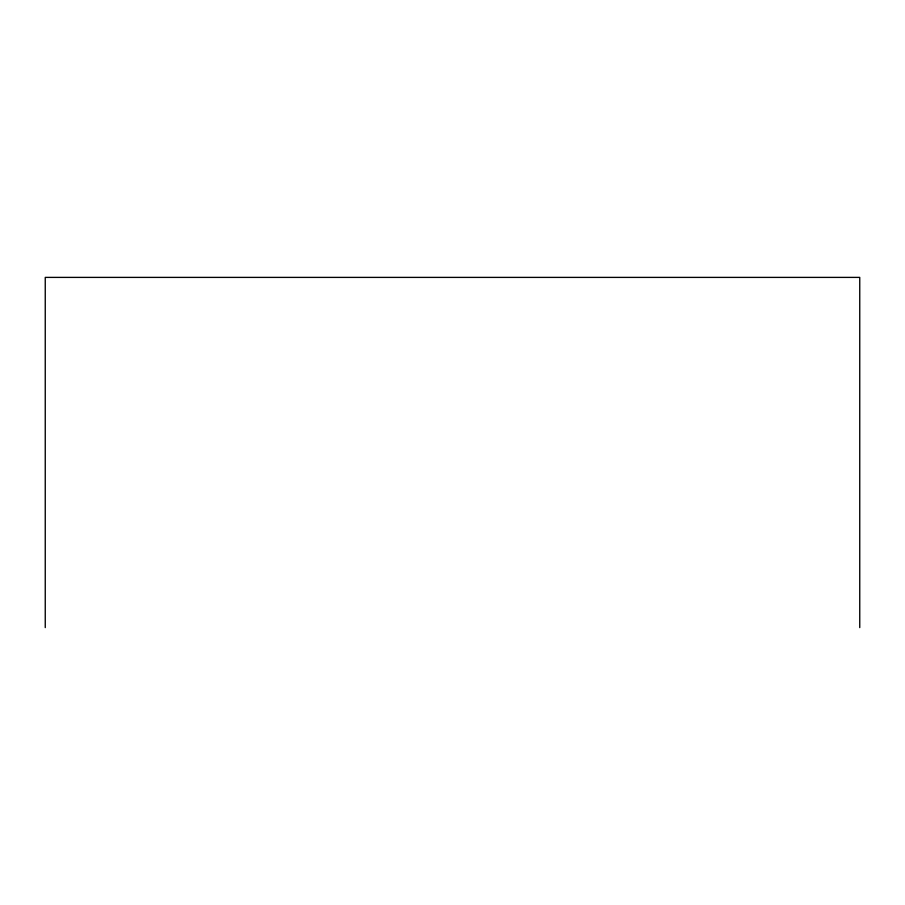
<?xml version="1.0" encoding="UTF-8"?>
<svg xmlns="http://www.w3.org/2000/svg" width="905" height="905" viewBox="0 0 905 905"><rect width="100%" height="100%" fill="white"/><g stroke="black" fill="none" stroke-linecap="round" stroke-linejoin="round"><path stroke-width="1.36" d="M859.75 627.606L859.75 277.394L45.25 277.394L45.25 627.606"/></g></svg>
